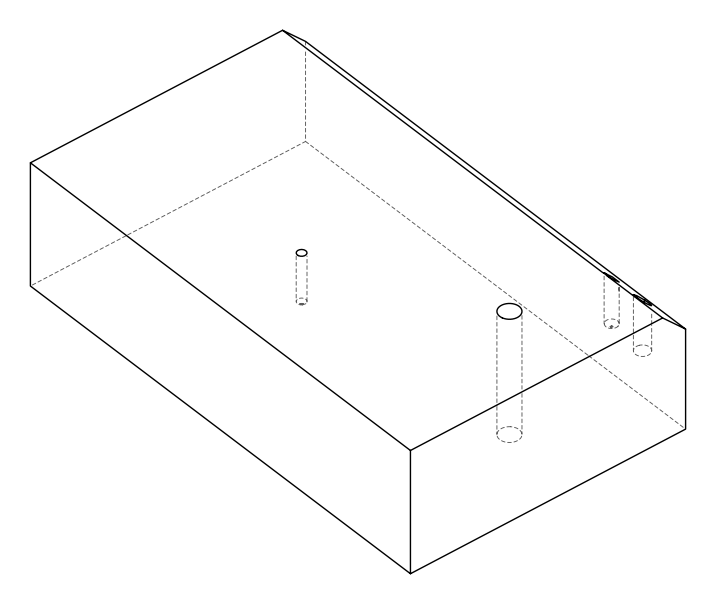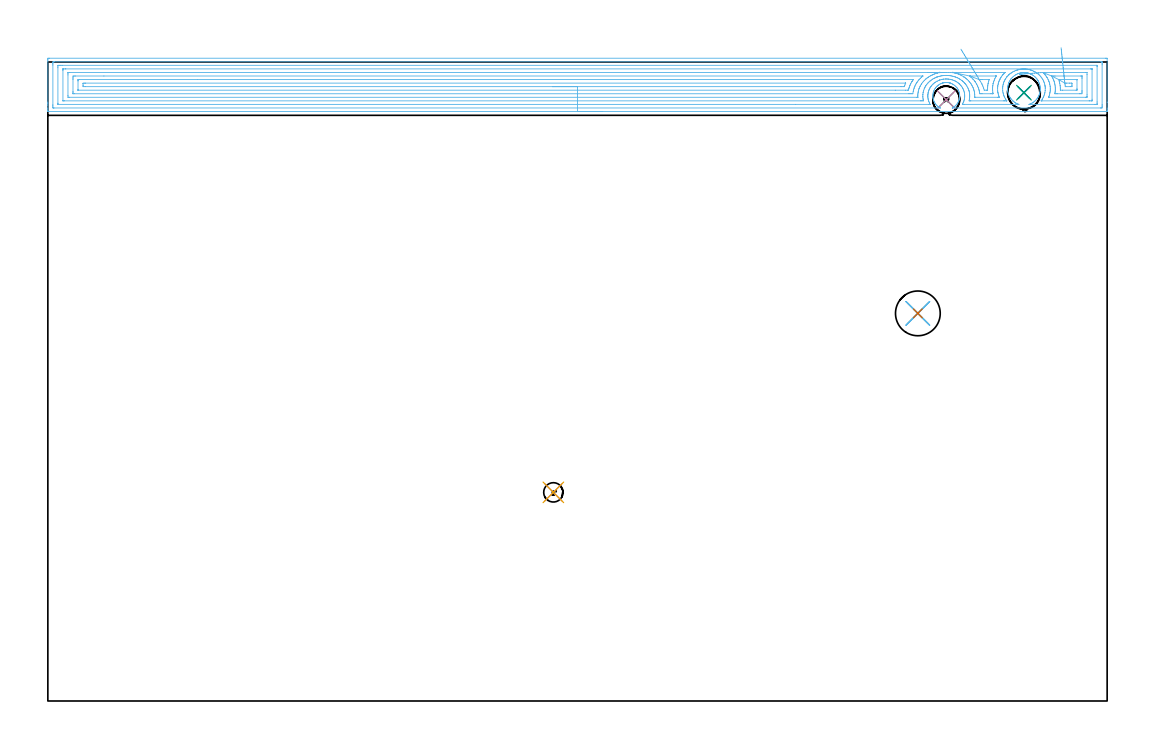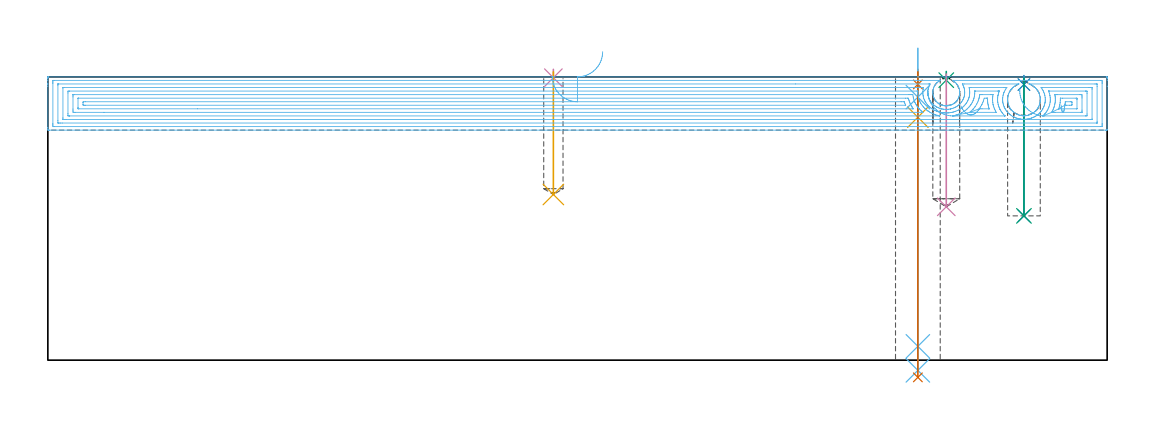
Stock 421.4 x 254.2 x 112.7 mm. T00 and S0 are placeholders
(PLAN: 12 operations, 8 tool changes, 29.4 min)
(1 SPOT_DRILL | STEP1HOLE | NXT0321_9005460120000 | 0.05 min | 183 mm3)
(2 SPOT_DRILL_1 | STEP1POCKET | NXT0321_9005460120000 | 0.03 min | 189 mm3)
(3 SPOT_DRILL_2 | STEP1POCKET_1 | NXT0321_9005460120000 | 0.03 min | 21 mm3)
(4 SPOT_DRILL_3 | STEP1POCKET_2 | NXT0321_9005460120000 | 0.03 min | 0 mm3)
(5 DRILL_BLIND_HOLE_INTO_CENTER | STEP1HOLE | UGT0301_219 | 0.07 min | 1086 mm3)
(6 GUN_DRILL_THROUGH_HOLE | STEP1HOLE | UGT0307_008 | 0.63 min | 9412 mm3)
(7 DRILL_TO_ENLARGE_THROUGH_HOLE | STEP1HOLE | UGT0301_248 | 0.49 min | 17310 mm3)
(8 DRILL_BLIND_HOLE_INTO_CENTER_1 | STEP1POCKET | UGT0301_196 | 0.22 min | 2385 mm3)
(9 DRILL_TO_ENLARGE_BLIND_HOLE | STEP1POCKET | UGT0301_374 | 0.22 min | 4745 mm3)
(10 DRILL_BLIND_HOLE_INTO_CENTER_2 | STEP1POCKET_1 | UGT0301_219 | 0.21 min | 4414 mm3)
(11 DRILL_BLIND_HOLE_INTO_CENTER_3 | STEP1POCKET_2 | UGT0301_196 | 0.2 min | 2089 mm3)
(12 AREA_MILL | FG_CHAMFER_SURFACE | UGT0205_001 | 27.19 min | 92950 mm3)
(TOOL NXT0321_9005460120000 | NC Spot Drill, 142deg, 12mm, Carbide, Uncoated | D12 PA142 FL30 Z2)
(TOOL UGT0301_219 | Twist Drill 10.7 mm | D10.7 PA118 FL90 Z2)
(TOOL UGT0307_008 | Gun Drill 11 mm | D11 PA130 FL24 Z1)
(TOOL UGT0301_248 | Twist Drill 17.8 mm | D17.8 PA118 FL130 Z2)
(TOOL UGT0301_196 | Twist Drill 7.7 mm | D7.7 PA118 FL73 Z2)
(TOOL UGT0301_374 | Twist Drill Flat Bottom 13 mm | D13 PA180 FL101 Z2)
(TOOL UGT0205_001 | Chamfer Mill 20 x 3 x 45 deg. | D20 FL50 Z2)
(OP 1 SPOT_DRILL)
G17 G21 G94 G90
T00 M6
G54
G17 G0 G90 X346.1 Y154.2 S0 M3
G43 Z122.7 H0
G94 G81 G98 Z109.7 F250. R115.7
G80
M5
M2
(OP 2 SPOT_DRILL_1)
G17 G21 G94 G90
T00 M6
G54
G17 G0 G90 X388.3 Y242. S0 M3
G43 Z122.7 H0
G94 G81 G98 Z109.64 F250. R113.2
G80
M5
M2
(OP 3 SPOT_DRILL_2)
G17 G21 G94 G90
T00 M6
G54
G17 G0 G90 X357.4 Y239.2 S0 M3
G43 Z122.7 H0
G94 G81 G98 Z111.389 F250. R114.85
G80
M5
M2
(OP 4 SPOT_DRILL_3)
G17 G21 G94 G90
T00 M6
G54
G17 G0 G90 X201.1 Y83. S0 M3
G43 Z122.7 H0
G94 G81 G98 Z112.369 F250. R115.7
G80
M5
M2
(OP 5 DRILL_BLIND_HOLE_INTO_CENTER)
G17 G21 G94 G90
T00 M6
G54
G17 G0 G90 X346.1 Y154.2 S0 M3
G43 Z122.7 H0
G94 G81 G98 Z96.65 F250. R114.7
G80
M5
M2
(OP 6 GUN_DRILL_THROUGH_HOLE)
G17 G21 G94 G90
T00 M6
G54
G17 G0 G90 X346.1 Y154.2 M8
G43 Z124.048 H0
S716 M3
G94 G1 Z104.635 F125. M26
G4 X.084
Z5.5 F250.
G4 X.084
Z-4.065 F125.
G4 X.084
M5
M9
G0 Z124.048
M2
(OP 7 DRILL_TO_ENLARGE_THROUGH_HOLE)
G17 G21 G94 G90
T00 M6
G54
G17 G0 G90 X346.1 Y154.2 S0 M3
G43 Z122.7 H0
G94 G73 G98 Z-6.848 F250. Q17.078 R114.7
G80
M5
M2
(OP 8 DRILL_BLIND_HOLE_INTO_CENTER_1)
G17 G21 G94 G90
T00 M6
G54
G17 G0 G90 X388.3 Y242. S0 M3
G43 Z122.7 H0
G94 G81 G98 Z57.4 F250. R112.2
G80
M5
M2
(OP 9 DRILL_TO_ENLARGE_BLIND_HOLE)
G17 G21 G94 G90
T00 M6
G54
G17 G0 G90 X388.3 Y242. S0 M3
G43 Z122.7 H0
G94 G73 G98 Z57.4 F250. Q10.56 R112.2
G80
M5
M2
(OP 10 DRILL_BLIND_HOLE_INTO_CENTER_2)
G17 G21 G94 G90
T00 M6
G54
G17 G0 G90 X357.4 Y239.2 S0 M3
G43 Z122.7 H0
G94 G81 G98 Z61. F250. R113.85
G80
M5
M2
(OP 11 DRILL_BLIND_HOLE_INTO_CENTER_3)
G17 G21 G94 G90
T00 M6
G54
G17 G0 G90 X201.1 Y83. S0 M3
G43 Z122.7 H0
G94 G81 G98 Z65.9 F250. R114.7
G80
M5
M2
(OP 12 AREA_MILL)
G17 G21 G94 G90
T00 M6
G54
G17 G0 G90 X220.7 Y234.5 S1061 M3
G43 Z122.7 H0
G94 G1 X220.662 Z121.828 F250.
X220.548 Z120.963
X220.359 Z120.112
X220.097 Z119.28
X219.763 Z118.474
X219.36 Z117.7
X218.892 Z116.964
X218.36 Z116.272
X217.771 Z115.629
X217.128 Z115.039
X216.436 Z114.508
X215.7 Z114.04
X214.926 Z113.637
X214.12 Z113.303
X213.288 Z113.041
X212.436 Z112.852
X211.572 Z112.738
X210.7 Z112.7
X0.179
X0.008 Y234.503 Z112.688
X0.006 Y234.506 Z112.684
X0. Y234.867 Z112.333
Y235.133 Z112.067
Y235.84 Z111.355
Y237.075 Z110.121
Y237.604 Z109.591
Y238.221 Z108.974
Y254.625 Z92.573
X0.004 Y255.242 Z91.955
X0.01 Y255.692 Z91.506
X0.166 Y255.696 Z91.502
X0.626 Y255.7 Z91.5
X420.774
X421.207 Y255.696 Z91.502
X421.39 Y255.692 Z91.506
X421.4 Y255.506 Z91.691
Y238.221 Z108.974
Y235.84 Z111.355
Y235.133 Z112.067
Y234.867 Z112.332
X421.394 Y234.506 Z112.684
X421.392 Y234.503 Z112.688
X421.223 Y234.5 Z112.7
X210.7
Y235.914 Z111.286
X2.414 Y235.915 Z111.285
X2.337
X2.038 Y235.921 Z111.279
X2.01 Y236.019 Z111.181
X2.003 Y236.245 Z110.955
X2.001 Y236.722 Z110.478
X2. Y237.13 Z110.07
Y253.005 Z94.195
X2.001 Y253.478 Z93.722
X2.004 Y253.883 Z93.317
X2.015 Y254.279 Z92.921
X2.414 Y254.284 Z92.916
X2.49 Y254.285 Z92.915
X418.986
X419.062
X419.362 Y254.279 Z92.921
X419.39 Y254.181 Z93.019
X419.397 Y253.955 Z93.245
X419.399 Y253.478 Z93.722
X419.4 Y253.07 Z94.13
Y237.195 Z110.005
X419.399 Y236.722 Z110.478
X419.396 Y236.318 Z110.882
X419.385 Y235.921 Z111.279
X418.986 Y235.915 Z111.285
X418.91
X359.952
X359.91 Y235.916 Z111.284
X359.796 Y235.921 Z111.279
X359.866 Y235.959 Z111.241
X359.919 Y235.987 Z111.213
X360.187 Y236.137 Z111.063
X360.507 Y236.354 Z110.846
X360.813 Y236.586 Z110.614
X361.048 Y236.795 Z110.405
X361.271 Y237.015 Z110.185
X361.495 Y237.269 Z109.931
X361.706 Y237.532 Z109.668
X361.943 Y237.893 Z109.307
X362.181 Y238.327 Z108.873
X362.381 Y238.771 Z108.429
X362.501 Y239.106 Z108.094
X362.6 Y239.446 Z107.754
X362.64 Y239.649 Z107.551
X362.704 Y240.087 Z107.113
X362.736 Y240.527 Z106.673
X362.733 Y240.966 Z106.234
X362.692 Y241.405 Z105.795
X362.6 Y241.954 Z105.246
X362.502 Y242.283 Z104.917
X362.339 Y242.726 Z104.474
X362.14 Y243.161 Z104.039
X361.936 Y243.52 Z103.68
X361.706 Y243.869 Z103.331
X361.573 Y244.039 Z103.161
X361.209 Y244.441 Z102.759
X360.813 Y244.815 Z102.385
X360.688 Y244.917 Z102.283
X360.311 Y245.176 Z102.024
X359.987 Y245.369 Z101.828
X359.919 Y245.41 Z101.789
X359.478 Y245.616 Z101.581
X359.346 Y245.668 Z101.529
X359.093 Y245.767 Z101.427
X359.029 Y245.793 Z101.403
X359.026 Y245.794 Z101.402
X358.869 Y245.835 Z101.365
X358.646 Y245.889 Z101.307
X358.581 Y245.906 Z101.292
X358.132 Y245.989 Z101.21
X357.686 Y246.031 Z101.163
X357.654 Z101.162
X357.59 Y246.032 Z101.161
X357.477 Y246.031 Z101.155
X357.416 Z101.154
X357.305 Y246.033 Z101.155
X357.239 Y246.035 Z101.158
X357.161 Y246.03 Z101.164
X356.895 Y246.009 Z101.181
X356.791 Y246.003 Z101.19
X356.345 Y245.936 Z101.26
X356.125 Y245.888 Z101.311
X356.057 Y245.873 Z101.326
X355.964 Y245.847 Z101.352
X355.774 Y245.795 Z101.405
X355.452 Y245.675 Z101.525
X354.999 Y245.467 Z101.73
X354.737 Y245.322 Z101.878
X354.558 Y245.222 Z101.977
X354.118 Y244.917 Z102.283
X354.109 Y244.909 Z102.291
X353.948 Y244.767 Z102.428
X353.821 Y244.659 Z102.541
X353.665 Y244.524 Z102.676
X353.439 Y244.287 Z102.913
X353.227 Y244.039 Z103.161
X352.989 Y243.714 Z103.486
X352.771 Y243.377 Z103.823
X352.657 Y243.161 Z104.039
X352.452 Y242.729 Z104.471
X352.3 Y242.283 Z104.917
X352.185 Y241.846 Z105.354
X352.108 Y241.405 Z105.795
X352.067 Y240.966 Z106.234
X352.064 Y240.527 Z106.673
X352.096 Y240.087 Z107.113
X352.165 Y239.649 Z107.551
X352.274 Y239.207 Z107.993
X352.42 Y238.771 Z108.429
X352.584 Y238.393 Z108.807
X352.771 Y238.022 Z109.178
X352.851 Y237.893 Z109.307
X353.17 Y237.442 Z109.758
X353.529 Y237.015 Z110.185
X353.665 Y236.875 Z110.325
X354.098 Y236.504 Z110.696
X354.558 Y236.17 Z111.03
X354.61 Y236.137 Z111.063
X355.023 Y235.918 Z111.282
X355.005 Y235.914 Z111.286
X210.7
Y237.328 Z109.872
X4.202 Y237.329 Z109.871
X4.109 Y237.33 Z109.87
X4.035 Y237.333 Z109.867
X4.018 Y237.335 Z109.865
X4.01 Y237.349 Z109.851
X4.007 Y237.405 Z109.795
X4.002 Y237.604 Z109.596
X4. Y237.803 Z109.397
Y251.914 Z95.286
X4.002 Y252.596 Z94.604
X4.004 Y252.792 Z94.409
X4.009 Y252.856 Z94.344
X4.064 Y252.864 Z94.336
X4.202 Y252.867 Z94.333
X4.479 Y252.87 Z94.33
X5.096 Y252.871 Z94.329
X5.711 Y252.872 Z94.328
X417.198 Y252.871 Z94.329
X417.291 Y252.87 Z94.33
X417.364 Y252.867 Z94.333
X417.382 Y252.865 Z94.335
X417.39 Y252.851 Z94.349
X417.393 Y252.795 Z94.405
X417.398 Y252.596 Z94.604
X417.4 Y252.397 Z94.803
Y238.287 Z108.913
X417.398 Y237.604 Z109.596
X417.396 Y237.409 Z109.791
X417.39 Y237.344 Z109.856
X417.336 Y237.335 Z109.865
X417.198 Y237.334 Z109.866
X416.582 Y237.329 Z109.871
X390.659
X390.415 Y237.33 Z109.87
X390.38 Y237.332 Z109.868
X390.35 Y237.336 Z109.864
X390.38 Y237.354 Z109.846
X390.75 Y237.49 Z109.71
X391.193 Y237.687 Z109.513
X391.578 Y237.893 Z109.307
X392.086 Y238.225 Z108.975
X392.427 Y238.488 Z108.712
X392.753 Y238.771 Z108.429
X392.98 Y238.993 Z108.207
X393.263 Y239.315 Z107.885
X393.524 Y239.649 Z107.551
X393.874 Y240.162 Z107.038
X394.07 Y240.527 Z106.673
X394.273 Y240.962 Z106.238
X394.443 Y241.405 Z105.795
X394.575 Y241.842 Z105.358
X394.673 Y242.283 Z104.917
X394.767 Y242.864 Z104.336
X394.785 Y243.161 Z104.039
X394.79 Y243.6 Z103.6
X394.774 Y244.039 Z103.161
X394.767 Y244.136 Z103.064
X394.711 Y244.528 Z102.672
X394.636 Y244.917 Z102.283
X394.519 Y245.358 Z101.842
X394.371 Y245.795 Z101.405
X394.184 Y246.238 Z100.962
X393.967 Y246.673 Z100.527
X393.874 Y246.84 Z100.36
X393.635 Y247.201 Z99.999
X393.423 Y247.483 Z99.717
X393.372 Y247.551 Z99.649
X393.204 Y247.746 Z99.453
X392.98 Y248.006 Z99.193
X392.759 Y248.222 Z98.977
X392.528 Y248.428 Z98.77
X392.087 Y248.773 Z98.424
X391.658 Y249.051 Z98.146
X391.219 Y249.306 Z97.892
X391.089 Y249.363 Z97.837
X390.977 Y249.411 Z97.788
X390.827 Y249.474 Z97.722
X390.749 Y249.508 Z97.688
X390.299 Y249.676 Z97.524
X390.106 Y249.73 Z97.469
X390.021 Y249.754 Z97.444
X389.933 Y249.777 Z97.417
X389.855 Y249.799 Z97.395
X389.655 Y249.84 Z97.353
X389.486 Y249.875 Z97.317
X389.406 Y249.893 Z97.301
X389.316 Y249.906 Z97.289
X389.211 Y249.92 Z97.274
X389.071 Y249.941 Z97.257
X388.96 Y249.956 Z97.242
X388.592 Y249.978 Z97.209
X388.512 Y249.985 Z97.206
X388.309
X388.273 Z97.204
X388.233 Y249.984 Z97.202
X388.145 Z97.204
X388.116 Z97.205
X388.065 Y249.985 Z97.208
X387.878 Y249.973 Z97.224
X387.698 Y249.959 Z97.236
X387.619 Y249.954 Z97.244
X387.592 Y249.951 Z97.248
X387.171 Y249.891 Z97.308
X386.804 Y249.812 Z97.382
X386.725 Y249.797 Z97.401
X386.357 Y249.688 Z97.507
X386.276 Y249.665 Z97.532
X385.832 Y249.503 Z97.695
X385.388 Y249.307 Z97.892
X384.938 Y249.053 Z98.145
X384.494 Y248.756 Z98.443
X384.067 Y248.429 Z98.771
X384.045 Y248.41 Z98.79
X383.619 Y247.993 Z99.206
X383.221 Y247.551 Z99.649
X383.151 Y247.465 Z99.735
X382.883 Y247.074 Z100.126
X382.637 Y246.673 Z100.527
X382.436 Y246.286 Z100.914
X382.258 Y245.892 Z101.308
X382.223 Y245.795 Z101.405
X382.081 Y245.358 Z101.842
X381.965 Y244.917 Z102.283
X381.883 Y244.479 Z102.721
X381.832 Y244.039 Z103.161
X381.81 Y243.6 Z103.6
X381.817 Y243.161 Z104.039
X381.856 Y242.721 Z104.479
X381.925 Y242.283 Z104.917
X382.025 Y241.842 Z105.358
X382.153 Y241.405 Z105.795
X382.258 Y241.109 Z106.091
X382.532 Y240.527 Z106.673
X382.784 Y240.082 Z107.118
X383.069 Y239.649 Z107.551
X383.151 Y239.535 Z107.665
X383.489 Y239.145 Z108.055
X383.845 Y238.771 Z108.429
X383.943 Y238.679 Z108.521
X384.045 Y238.591 Z108.609
X384.483 Y238.252 Z108.948
X384.938 Y237.94 Z109.26
X385.015 Y237.893 Z109.307
X385.419 Y237.683 Z109.517
X385.832 Y237.496 Z109.704
X386.131 Y237.387 Z109.813
X386.276 Y237.333 Z109.867
X386.28 Y237.33 Z109.87
X386.189 Y237.329 Z109.871
X386.077 Y237.328 Z109.872
X364.456 Y237.329 Z109.871
X363.839 Y237.33 Z109.87
X363.814 Y237.332 Z109.868
X363.804 Y237.334 Z109.866
X363.807 Y237.362 Z109.838
X363.928 Y237.604 Z109.596
X364.102 Y237.953 Z109.247
X364.334 Y238.486 Z108.714
X364.369 Y238.571 Z108.629
X364.456 Y238.814 Z108.386
X364.572 Y239.253 Z107.947
X364.594 Y239.368 Z107.832
X364.692 Y240.017 Z107.183
X364.709 Y240.249 Z106.951
X364.726 Y240.552 Z106.648
Y240.865 Z106.335
X364.712 Y241.131 Z106.069
X364.681 Y241.456 Z105.744
X364.63 Y241.842 Z105.358
X364.598 Y242.013 Z105.187
X364.573 Y242.137 Z105.063
X364.456 Y242.578 Z104.622
X364.341 Y242.895 Z104.305
X364.274 Y243.075 Z104.125
X364.066 Y243.522 Z103.678
X363.934 Y243.777 Z103.423
X363.798 Y244.016 Z103.184
X363.562 Y244.389 Z102.811
X363.362 Y244.659 Z102.541
X363.041 Y245.027 Z102.173
X362.668 Y245.415 Z101.785
X362.536 Y245.541 Z101.659
X362.334 Y245.723 Z101.477
X362.126 Y245.89 Z101.31
X361.774 Y246.133 Z101.067
X361.308 Y246.423 Z100.777
X361.035 Y246.576 Z100.624
X360.88 Y246.65 Z100.55
X360.451 Y246.847 Z100.353
X359.987 Y247.029 Z100.171
X359.616 Y247.141 Z100.059
X359.132 Y247.266 Z99.934
X359.11 Y247.271 Z99.929
X359.093 Y247.274 Z99.926
X358.922 Y247.305 Z99.895
X358.199 Y247.404 Z99.796
X358.085 Y247.416 Z99.784
X357.678 Y247.442 Z99.758
X357.305 Y247.446 Z99.754
X357.163 Y247.445 Z99.755
X356.411 Y247.388 Z99.812
X356.335 Y247.379 Z99.821
X355.842 Y247.305 Z99.895
X355.575 Y247.248 Z99.952
X355.549 Y247.242 Z99.958
X355.517 Y247.233 Z99.967
X354.879 Y247.052 Z100.148
X354.771 Y247.014 Z100.186
X354.623 Y246.957 Z100.243
X354.243 Y246.798 Z100.402
X353.729 Y246.554 Z100.646
X353.642 Y246.509 Z100.691
X353.491 Y246.423 Z100.777
X353.088 Y246.174 Z101.026
X352.835 Y245.998 Z101.202
X352.571 Y245.802 Z101.398
X352.266 Y245.541 Z101.659
X352.095 Y245.389 Z101.811
X351.941 Y245.237 Z101.963
X351.665 Y244.932 Z102.268
X351.441 Y244.659 Z102.541
X351.276 Y244.434 Z102.766
X351.047 Y244.106 Z103.094
X350.923 Y243.9 Z103.3
X350.857 Y243.777 Z103.423
X350.627 Y243.31 Z103.89
X350.55 Y243.143 Z104.057
X350.461 Y242.895 Z104.305
X350.384 Y242.668 Z104.532
X350.204 Y242.013 Z105.187
X350.194 Y241.973 Z105.227
X350.153 Y241.75 Z105.45
X350.087 Y241.196 Z106.004
X350.084 Y241.131 Z106.069
X350.075 Y240.734 Z106.466
X350.079 Y240.322 Z106.878
X350.086 Y240.249 Z106.951
X350.153 Y239.649 Z107.551
X350.209 Y239.368 Z107.832
X350.223 Y239.299 Z107.901
X350.354 Y238.834 Z108.366
X350.471 Y238.486 Z108.714
X350.683 Y237.963 Z109.237
X350.997 Y237.345 Z109.855
X350.897 Y237.335 Z109.865
X350.711 Y237.332 Z109.868
X350.431 Y237.329 Z109.871
X297.474 Y237.328 Z109.872
X210.7
Y238.743 Z108.457
X6.623
X6.136 Y238.746 Z108.454
X6.025 Y238.749 Z108.451
X6.01 Y238.75 Z108.45
X6.007 Y238.771 Z108.429
X6.003 Y238.824 Z108.376
X6.001 Y238.931 Z108.269
X6. Y250.822 Z96.378
X6.001 Y251.268 Z95.932
X6.004 Y251.377 Z95.823
X6.008 Y251.431 Z95.769
X6.012 Y251.45 Z95.75
X6.04 Y251.452 Z95.748
X6.253 Y251.455 Z95.745
X6.884 Y251.457 Z95.743
X7.144
X414.777
X415.264 Y251.454 Z95.746
X415.375 Y251.451 Z95.749
X415.39 Y251.45 Z95.75
X415.393 Y251.429 Z95.771
X415.397 Y251.376 Z95.824
X415.399 Y251.27 Z95.93
X415.4 Y239.378 Z107.822
X415.399 Y238.932 Z108.268
X415.396 Y238.823 Z108.377
X415.392 Y238.769 Z108.431
X415.388 Y238.75 Z108.45
X415.36 Y238.748 Z108.452
X415.147 Y238.745 Z108.455
X414.516 Y238.743 Z108.457
X414.256
X395.483
X395.221 Y238.746 Z108.454
X395.155 Y238.749 Z108.451
X395.119 Y238.753 Z108.447
X395.548 Y239.368 Z107.832
X395.626 Y239.483 Z107.717
X395.744 Y239.669 Z107.531
X395.944 Y240.052 Z107.148
X396.036 Y240.249 Z106.951
X396.22 Y240.661 Z106.539
X396.396 Y241.131 Z106.069
X396.454 Y241.313 Z105.887
X396.54 Y241.617 Z105.583
X396.637 Y242.014 Z105.186
X396.754 Y242.78 Z104.42
X396.762 Y242.895 Z104.305
X396.783 Y243.633 Z103.567
X396.779 Y243.777 Z103.423
X396.758 Y244.153 Z103.047
X396.711 Y244.587 Z102.613
X396.699 Y244.659 Z102.541
X396.638 Y245. Z102.2
X396.497 Y245.541 Z101.659
X396.446 Y245.73 Z101.47
X396.299 Y246.142 Z101.058
X396.183 Y246.423 Z100.777
X396.065 Y246.699 Z100.501
X395.789 Y247.26 Z99.94
X395.764 Y247.305 Z99.895
X395.744 Y247.34 Z99.86
X395.399 Y247.852 Z99.348
X395.148 Y248.187 Z99.013
X394.85 Y248.545 Z98.655
X394.599 Y248.825 Z98.375
X394.349 Y249.069 Z98.131
X393.956 Y249.411 Z97.789
X393.649 Y249.65 Z97.55
X393.468 Y249.787 Z97.413
X393.227 Y249.951 Z97.249
X393.062 Y250.056 Z97.144
X392.779 Y250.23 Z96.97
X392.344 Y250.467 Z96.733
X392.168 Y250.546 Z96.654
X391.478 Y250.832 Z96.368
X391.274 Y250.909 Z96.291
X391.154 Y250.951 Z96.249
X390.912 Y251.018 Z96.182
X390.38 Y251.16 Z96.04
X389.959 Y251.248 Z95.952
X389.619 Y251.301 Z95.899
X389.486 Y251.318 Z95.882
X388.938 Y251.374 Z95.826
X388.635 Y251.398 Z95.802
X388.592 Y251.4 Z95.801
X388.015 Y251.402 Z95.798
X387.994 Y251.401 Z95.799
X387.698 Y251.382 Z95.818
X387.194 Y251.33 Z95.87
X386.924 Y251.294 Z95.906
X386.804 Y251.275 Z95.925
X386.428 Y251.204 Z95.996
X386.158 Y251.147 Z96.053
X385.911 Y251.082 Z96.118
X385.713 Y251.027 Z96.173
X385.49 Y250.959 Z96.241
X385.113 Y250.832 Z96.368
X385.017 Y250.797 Z96.403
X384.42 Y250.539 Z96.661
X384.123 Y250.394 Z96.806
X383.837 Y250.233 Z96.967
X383.375 Y249.951 Z97.249
X383.265 Y249.879 Z97.321
X383.229 Y249.855 Z97.345
X382.776 Y249.515 Z97.685
X382.621 Y249.396 Z97.804
X382.335 Y249.148 Z98.052
X382.293 Y249.109 Z98.091
X382.253 Y249.069 Z98.131
X381.857 Y248.658 Z98.542
X381.441 Y248.199 Z99.001
X381.436 Y248.192 Z99.008
X381.432 Y248.187 Z99.013
X381.076 Y247.665 Z99.535
X380.855 Y247.305 Z99.895
X380.744 Y247.111 Z100.089
X380.547 Y246.745 Z100.455
X380.447 Y246.522 Z100.678
X380.408 Y246.423 Z100.777
X380.207 Y245.876 Z101.324
X380.105 Y245.541 Z101.659
X380.012 Y245.187 Z102.013
X379.91 Y244.659 Z102.541
X379.878 Y244.437 Z102.763
X379.846 Y244.127 Z103.073
X379.824 Y243.777 Z103.423
X379.819 Y243.614 Z103.586
X379.847 Y242.895 Z104.305
X379.864 Y242.687 Z104.513
X379.971 Y242.013 Z105.187
X380.06 Y241.612 Z105.588
X380.201 Y241.131 Z106.069
X380.291 Y240.871 Z106.329
X380.386 Y240.63 Z106.57
X380.547 Y240.267 Z106.933
X380.562 Y240.234 Z106.966
X380.886 Y239.649 Z107.551
X381.059 Y239.368 Z107.832
X381.441 Y238.804 Z108.396
X381.468 Y238.759 Z108.441
X381.473 Y238.75 Z108.45
X381.441 Y238.748 Z108.452
X381.178 Y238.745 Z108.455
X380.547 Y238.743 Z108.457
X380.286
X367.138
X366.876 Y238.744 Z108.456
X366.541 Y238.75 Z108.45
X366.489 Y238.751 Z108.449
X366.555 Y239.061 Z108.139
X366.606 Y239.368 Z107.832
X366.675 Y239.825 Z107.375
X366.71 Y240.249 Z106.951
X366.726 Y240.656 Z106.544
X366.713 Y241.131 Z106.069
X366.673 Y241.59 Z105.61
X366.608 Y242.013 Z105.187
X366.561 Y242.292 Z104.908
X366.466 Y242.676 Z104.524
X366.397 Y242.895 Z104.305
X366.244 Y243.338 Z103.862
X366.05 Y243.777 Z103.423
X365.889 Y244.127 Z103.073
X365.582 Y244.659 Z102.541
X365.35 Y245.022 Z102.178
X365.126 Y245.325 Z101.875
X364.943 Y245.541 Z101.659
X364.715 Y245.801 Z101.399
X364.456 Y246.071 Z101.129
X364.095 Y246.423 Z100.777
X363.814 Y246.674 Z100.526
X363.562 Y246.874 Z100.326
X362.919 Y247.305 Z99.895
X362.668 Y247.461 Z99.739
X362.2 Y247.725 Z99.475
X361.774 Y247.924 Z99.276
X361.161 Y248.187 Z99.013
X360.88 Y248.294 Z98.906
X360.714 Y248.351 Z98.849
X360.281 Y248.475 Z98.725
X359.987 Y248.547 Z98.653
X359.516 Y248.651 Z98.549
X359.093 Y248.717 Z98.483
X358.465 Y248.806 Z98.394
X358.199 Y248.829 Z98.371
X357.858 Y248.85 Z98.35
X357.517 Y248.859 Z98.341
X357.305 Y248.86 Z98.34
X356.964 Y248.852 Z98.348
X356.651 Y248.832 Z98.368
X356.411 Y248.813 Z98.387
X356.105 Y248.786 Z98.414
X355.842 Y248.748 Z98.452
X355.517 Y248.697 Z98.503
X355.084 Y248.614 Z98.586
X354.623 Y248.499 Z98.701
X354.374 Y248.432 Z98.768
X354.093 Y248.352 Z98.848
X353.729 Y248.229 Z98.971
X353.698 Y248.217 Z98.983
X353.621 Y248.187 Z99.013
X353.077 Y247.948 Z99.252
X352.835 Y247.833 Z99.367
X352.479 Y247.656 Z99.544
X351.941 Y247.35 Z99.85
X351.913 Y247.333 Z99.867
X351.869 Y247.305 Z99.895
X351.385 Y246.972 Z100.228
X351.047 Y246.719 Z100.481
X350.885 Y246.583 Z100.617
X350.703 Y246.423 Z100.777
X350.419 Y246.161 Z101.039
X350.153 Y245.889 Z101.311
X349.989 Y245.704 Z101.496
X349.852 Y245.541 Z101.659
X349.593 Y245.212 Z101.988
X349.259 Y244.745 Z102.455
X349.225 Y244.693 Z102.507
X349.205 Y244.659 Z102.541
X349.02 Y244.338 Z102.862
X348.909 Y244.123 Z103.077
X348.741 Y243.777 Z103.423
X348.623 Y243.523 Z103.677
X348.402 Y242.895 Z104.305
X348.393 Y242.868 Z104.332
X348.365 Y242.766 Z104.434
X348.219 Y242.158 Z105.042
X348.194 Y242.013 Z105.187
X348.11 Y241.384 Z105.816
X348.088 Y241.131 Z106.069
X348.08 Y240.531 Z106.669
X348.089 Y240.249 Z106.951
X348.162 Y239.568 Z107.632
X348.195 Y239.368 Z107.832
X348.305 Y238.75 Z108.45
X348.101 Y238.747 Z108.453
X347.471 Y238.744 Z108.457
X347.211 Y238.743
X210.7
Y240.157 Z107.043
X8.578
X8.39 Y240.159 Z107.041
X8.023 Y240.164 Z107.036
X8.01 Y240.249 Z106.951
X8.001 Y240.911 Z106.289
X8. Y249.069 Z98.131
X8.002 Y249.729 Z97.471
X8.007 Y249.951 Z97.249
X8.01 Y250.027 Z97.173
X8.297 Y250.036 Z97.164
X8.484 Y250.041 Z97.159
X8.578 Y250.043 Z97.157
X8.672
X354.65
X354.723 Y250.042 Z97.158
X354.794 Y250.039 Z97.161
Y250.038 Z97.162
X354.782 Y250.033 Z97.167
X354.706 Y250.015 Z97.185
X354.584 Y249.989 Z97.211
X354.405 Y249.951 Z97.249
X353.87 Y249.812 Z97.388
X353.729 Y249.773 Z97.427
X353.18 Y249.61 Z97.59
X352.835 Y249.487 Z97.713
X352.532 Y249.367 Z97.833
X351.941 Y249.118 Z98.082
X351.907 Y249.103 Z98.097
X351.835 Y249.069 Z98.131
X351.314 Y248.806 Z98.394
X351.047 Y248.655 Z98.545
X350.75 Y248.48 Z98.72
X350.278 Y248.187 Z99.013
X350.203 Y248.137 Z99.063
X350.153 Y248.103 Z99.097
X349.69 Y247.762 Z99.438
X349.259 Y247.414 Z99.786
X349.2 Y247.363 Z99.837
X349.135 Y247.305 Z99.895
X348.742 Y246.933 Z100.267
X348.365 Y246.543 Z100.657
X348.308 Y246.479 Z100.721
X348.261 Y246.423 Z100.777
X347.914 Y245.987 Z101.213
X347.586 Y245.541 Z101.659
X347.539 Y245.475 Z101.725
X347.471 Y245.376 Z101.824
X347.2 Y244.927 Z102.273
X347.058 Y244.659 Z102.541
X346.9 Y244.341 Z102.859
X346.649 Y243.777 Z103.423
X346.628 Y243.727 Z103.473
X346.578 Y243.583 Z103.617
X346.415 Y243.056 Z104.144
X346.372 Y242.895 Z104.305
X346.237 Y242.349 Z104.851
X346.185 Y242.013 Z105.187
X346.127 Y241.576 Z105.624
X346.088 Y241.131 Z106.069
X346.079 Y240.742 Z106.458
Y240.249 Z106.951
X346.078 Y240.201 Z106.999
X346.076 Y240.177 Z107.023
X346.074 Y240.169 Z107.031
X346.057 Y240.164 Z107.036
X345.871 Y240.159 Z107.041
X345.777 Y240.157 Z107.043
X210.7
Y241.571 Z105.629
X10.459 Y241.572 Z105.628
X10.011 Y241.574 Z105.626
X10.008 Y241.576 Z105.624
X10.002 Y241.582 Z105.618
X10.001 Y242.013 Z105.187
X10. Y242.466 Z104.734
Y247.305 Z99.895
X10.002 Y247.756 Z99.444
X10.009 Y248.187 Z99.013
X10.018 Y248.622 Z98.578
X10.459 Y248.625 Z98.575
X10.906 Y248.628 Z98.572
X22.303 Y248.629 Z98.571
X347.991
X348.02 Y248.628 Z98.572
X348.065 Y248.625 Z98.575
X348.073 Y248.622 Z98.578
Y248.619 Z98.581
X348.055 Y248.6 Z98.6
X347.998 Y248.55 Z98.65
X347.571 Y248.187 Z99.013
X347.518 Y248.141 Z99.059
X347.471 Y248.098 Z99.102
X347.066 Y247.705 Z99.495
X346.681 Y247.305 Z99.895
X346.632 Y247.252 Z99.948
X346.578 Y247.19 Z100.01
X346.236 Y246.76 Z100.44
X345.98 Y246.423 Z100.777
X345.856 Y246.253 Z100.947
X345.684 Y246.008 Z101.192
X345.503 Y245.719 Z101.481
X345.397 Y245.541 Z101.659
X345.183 Y245.153 Z102.047
X344.942 Y244.659 Z102.541
X344.893 Y244.557 Z102.643
X344.79 Y244.321 Z102.879
X344.642 Y243.922 Z103.278
X344.595 Y243.777 Z103.423
X344.433 Y243.247 Z103.953
X344.343 Y242.895 Z104.305
X344.256 Y242.54 Z104.66
X344.105 Y241.59 Z105.61
X343.896 Y241.578 Z105.622
X343.447 Y241.574 Z105.626
X343.002 Y241.572 Z105.628
X342.556 Y241.571 Z105.629
X210.7
Y242.985 Z104.215
X12.247 Y242.986 Z104.214
X12.155 Y242.987 Z104.213
X12.054 Y242.99 Z104.21
X12.011 Y242.992 Z104.208
X12.006 Y243.016 Z104.184
X12.003 Y243.044 Z104.156
X12.001 Y243.139 Z104.061
X12. Y246.667 Z100.533
X12.002 Y246.911 Z100.289
X12.006 Y247.073 Z100.127
X12.01 Y247.198 Z100.002
X12.049 Y247.208 Z99.992
X12.247 Y247.212 Z99.988
X12.34 Y247.214 Z99.986
X59.558 Y247.215 Z99.985
X343.896 Y247.214 Z99.986
X343.989 Y247.213 Z99.987
X344.209 Y247.208 Z99.992
X344.281 Y247.199 Z100.001
X344.266 Y247.176 Z100.024
X344.169 Y247.035 Z100.165
X343.99 Y246.78 Z100.42
X343.896 Y246.646 Z100.554
X343.808 Y246.509 Z100.691
X343.756 Y246.423 Z100.777
X343.478 Y245.953 Z101.247
X343.257 Y245.541 Z101.659
X343.172 Y245.373 Z101.827
X343.002 Y245.02 Z102.18
X342.893 Y244.766 Z102.434
X342.852 Y244.659 Z102.541
X342.657 Y244.118 Z103.082
X342.547 Y243.777 Z103.423
X342.444 Y243.446 Z103.754
X342.377 Y243.229 Z103.971
X342.3 Y242.992 Z104.208
X342.108 Y242.988 Z104.212
X342.015 Y242.986 Z104.214
X341.214 Y242.985 Z104.215
X337.135
X210.7
Y244.4 Z102.8
X14.929
X14.294 Y244.403 Z102.797
X14.035 Y244.407 Z102.793
X14.005 Y244.659 Z102.541
X14.002 Y244.692 Z102.508
Y245.541 Z101.659
X14.003 Y245.572 Z101.628
X14.035 Y245.793 Z101.407
X14.668 Y245.799 Z101.401
X14.929 Y245.8 Z101.4
X341.079
X341.214 Y245.797 Z101.403
X341.236 Y245.795 Z101.405
X341.246 Y245.792 Z101.408
X341.24 Y245.768 Z101.432
X341.233 Y245.747 Z101.453
X341.141 Y245.541 Z101.659
X340.902 Y244.967 Z102.233
X340.699 Y244.47 Z102.73
X340.664 Y244.406 Z102.794
X340.579 Y244.404 Z102.796
X340.32 Y244.402 Z102.798
X339.689 Y244.4 Z102.8
X339.426
X210.7
X209.828 Z102.839
X208.964 Z102.952
X208.112 Z103.141
X207.28 Z103.404
X206.474 Z103.737
X205.7 Z104.14
X204.964 Z104.609
X204.272 Z105.14
X203.629 Z105.729
X203.04 Z106.373
X202.508 Z107.065
X202.04 Z107.8
X201.637 Z108.574
X201.303 Z109.38
X201.041 Z110.212
X200.852 Z111.064
X200.738 Z111.929
X200.7 Z112.8
G0 Z122.7
X350.01 Y250.017
Z107.183
G1 X350.046 Y250.018 Z106.311
X350.158 Z105.446
X350.345 Z104.594
X350.605 Y250.019 Z103.761
X350.937 Y250.02 Z102.954
X351.338 Y250.021 Z102.179
X351.805 Y250.022 Z101.443
X352.334 Y250.023 Z100.749
X352.922 Y250.024 Z100.105
X353.564 Y250.026 Z99.514
X354.255 Y250.028 Z98.981
X354.989 Y250.029 Z98.51
X355.762 Y250.031 Z98.106
X356.567 Y250.033 Z97.77
X357.399 Y250.035 Z97.506
X358.25 Y250.037 Z97.315
X359.115 Y250.039 Z97.199
X359.986 Y250.041 Z97.159
X360.787 Y250.043 Z97.157
X360.88
X380.641
X380.703 Y250.041 Z97.159
X380.751 Y250.037 Z97.163
X380.761 Y250.035 Z97.165
X380.749 Y250.022 Z97.178
X380.683 Y249.951 Z97.249
X380.547 Y249.813 Z97.387
X380.181 Y249.429 Z97.771
X379.856 Y249.069 Z98.131
X379.762 Y248.961 Z98.239
X379.653 Y248.826 Z98.374
X379.39 Y248.446 Z98.754
X379.217 Y248.187 Z99.013
X379.044 Y247.906 Z99.294
X378.759 Y247.409 Z99.791
X378.723 Y247.34 Z99.86
X378.707 Y247.305 Z99.895
X378.453 Y246.725 Z100.475
X378.342 Y246.423 Z100.777
X378.221 Y246.072 Z101.128
X378.071 Y245.541 Z101.659
X378.03 Y245.378 Z101.822
X377.893 Y244.659 Z102.541
X377.889 Y244.635 Z102.565
X377.865 Y244.437 Z102.763
X377.821 Y243.821 Z103.379
X377.82 Y243.777 Z103.423
X377.836 Y242.924 Z104.276
X377.838 Y242.895 Z104.305
X377.865 Y242.551 Z104.649
X377.95 Y242.013 Z105.187
X377.967 Y241.913 Z105.287
X378.066 Y241.479 Z105.721
X378.16 Y241.131 Z106.069
X378.279 Y240.723 Z106.477
X378.451 Y240.249 Z106.951
X378.476 Y240.173 Z107.027
X378.477 Y240.168 Z107.032
X378.464 Y240.164 Z107.036
X378.366 Y240.16 Z107.04
X378.241 Y240.158 Z107.042
X378.053 Y240.157 Z107.043
X377.959
X368.926
X368.832 Y240.159 Z107.041
X368.77 Y240.161 Z107.039
X368.729 Y240.164 Z107.036
X368.727 Y240.182 Z107.018
X368.724 Y240.249 Z106.951
Y240.449 Z106.751
X368.713 Y241.131 Z106.069
X368.702 Y241.352 Z105.848
X368.667 Y241.694 Z105.506
X368.621 Y242.013 Z105.187
X368.563 Y242.372 Z104.828
X368.437 Y242.895 Z104.305
X368.359 Y243.168 Z104.032
X368.216 Y243.595 Z103.605
X368.143 Y243.777 Z103.423
X368.032 Y244.046 Z103.154
X367.736 Y244.659 Z102.541
X367.522 Y245.038 Z102.162
X367.215 Y245.541 Z101.659
X367.138 Y245.661 Z101.539
X366.803 Y246.098 Z101.102
X366.523 Y246.423 Z100.777
X366.244 Y246.725 Z100.475
X365.658 Y247.305 Z99.895
X365.35 Y247.58 Z99.62
X365.008 Y247.851 Z99.349
X364.524 Y248.187 Z99.013
X364.456 Y248.233 Z98.967
X364.313 Y248.328 Z98.872
X363.562 Y248.766 Z98.434
X363.365 Y248.875 Z98.325
X362.96 Y249.069 Z98.131
X362.668 Y249.198 Z98.002
X362.435 Y249.299 Z97.901
X361.774 Y249.559 Z97.641
X361.051 Y249.783 Z97.417
X360.88 Y249.826 Z97.374
X360.368 Y249.951 Z97.249
X359.987 Y250.04 Z97.16
X359.986 Y250.041 Z97.159
X366.743 Y248.624 Z98.576
X366.753 Y248.625 Z98.575
X366.791 Y248.628 Z98.572
X366.837 Y248.629 Z98.571
X366.88
X376.971 Y248.628 Z98.572
X377.121 Y248.627 Z98.573
X377.24 Y248.624 Z98.576
X377.272 Y248.622 Z98.578
X377.278 Y248.616 Z98.584
X376.971 Y248.059 Z99.141
X376.725 Y247.548 Z99.652
X376.615 Y247.305 Z99.895
X376.46 Y246.927 Z100.273
X376.283 Y246.423 Z100.777
X376.233 Y246.27 Z100.93
X376.077 Y245.729 Z101.471
X376.042 Y245.576 Z101.624
X376.035 Y245.541 Z101.659
X375.913 Y244.821 Z102.379
X375.894 Y244.659 Z102.541
X375.838 Y244.013 Z103.187
X375.826 Y243.777 Z103.423
X375.835 Y243.134 Z104.066
X375.846 Y242.895 Z104.305
X375.916 Y242.172 Z105.028
X376.002 Y241.584 Z105.616
X375.978 Y241.578 Z105.622
X375.9 Y241.575 Z105.625
X375.781 Y241.572 Z105.628
X375.631 Y241.571 Z105.629
X375.183
X371.608 Y241.572 Z105.628
X371.159 Y241.574 Z105.626
X370.714 Y241.578 Z105.622
X370.641 Y242.013 Z105.187
X370.627 Y242.099 Z105.101
X370.549 Y242.529 Z104.671
X370.466 Y242.895 Z104.305
X370.389 Y243.216 Z103.984
X370.206 Y243.777 Z103.423
X370.097 Y244.075 Z103.125
X369.883 Y244.597 Z102.603
X369.854 Y244.659 Z102.541
X369.82 Y244.731 Z102.469
X369.542 Y245.274 Z101.926
X369.391 Y245.541 Z101.659
X368.926 Y246.294 Z100.906
X368.833 Y246.423 Z100.777
X368.572 Y246.772 Z100.428
X368.104 Y247.305 Z99.895
X368.032 Y247.383 Z99.817
X367.224 Y248.187 Z99.013
X367.138 Y248.269 Z98.931
X366.743 Y248.624 Z98.576
X370.526 Y247.208 Z99.992
X370.579 Y247.21 Z99.99
X370.714 Y247.213 Z99.987
X370.805 Y247.214 Z99.986
X371.608 Y247.215 Z99.985
X374.207
X374.289
X374.382 Y247.214 Z99.986
X374.449 Y247.21 Z99.99
X374.476 Y247.208 Z99.992
X374.477 Y247.201 Z99.999
X374.476 Y247.185 Z100.015
X374.462 Y247.135 Z100.065
X374.289 Y246.624 Z100.576
X374.245 Y246.467 Z100.733
X374.233 Y246.423 Z100.777
X374.067 Y245.76 Z101.44
X374.026 Y245.541 Z101.659
X373.933 Y245.011 Z102.189
X373.891 Y244.659 Z102.541
X373.851 Y244.209 Z102.991
X373.826 Y243.777 Z103.423
X373.827 Y243.352 Z103.848
X373.828 Y243.207 Z103.993
X373.829 Y243.09 Z104.11
X373.827 Y243.01 Z104.19
X373.823 Y242.992 Z104.208
X373.819 Y242.99 Z104.21
X373.797 Y242.988 Z104.212
X373.395 Y242.986 Z104.214
X373.303
X372.502 Y242.992 Z104.208
X372.259 Y243.777 Z103.423
X372.149 Y244.125 Z103.075
X371.936 Y244.659 Z102.541
X371.608 Y245.399 Z101.801
X371.538 Y245.541 Z101.659
X371.47 Y245.677 Z101.523
X371.027 Y246.423 Z100.777
X370.714 Y246.928 Z100.272
X370.588 Y247.109 Z100.091
X370.552 Y247.164 Z100.036
X370.526 Y247.208 Z99.992
X370.171 Y247.796 Z99.454
X369.794 Y248.422 Z98.978
X369.396 Y249.081 Z98.567
X368.982 Y249.769 Z98.225
X368.554 Y250.479 Z97.955
X368.115 Y251.207 Z97.757
X367.669 Y251.946 Z97.635
X367.219 Y252.692 Z97.588
X366.769 Y253.439 Z97.617
X366.322 Y254.181 Z97.722
X365.882 Y254.912 Z97.902
X365.451 Y255.627 Z98.156
X365.033 Y256.32 Z98.482
X364.631 Y256.986 Z98.877
X364.249 Y257.62 Z99.338
X363.889 Y258.217 Z99.863
X363.554 Y258.773 Z100.445
X363.246 Y259.283 Z101.083
G0 X386.671 Y249.319 Z107.911
G1 X386.641 Y249.317 Z107.039
X386.688 Y249.32 Z106.168
X386.81 Y249.33 Z105.304
X387.007 Y249.345 Z104.454
X387.276 Y249.366 Z103.625
X387.617 Y249.393 Z102.822
X388.026 Y249.425 Z102.052
X388.501 Y249.462 Z101.321
X389.037 Y249.503 Z100.634
X389.631 Y249.549 Z99.997
X390.278 Y249.6 Z99.414
X390.973 Y249.654 Z98.89
X391.711 Y249.711 Z98.428
X392.487 Y249.772 Z98.033
X393.293 Y249.834 Z97.707
X394.126 Y249.899 Z97.453
X394.976 Y249.965 Z97.273
X395.84 Y250.032 Z97.168
X395.887 Y250.036 Z97.164
X396.262 Y250.041 Z97.159
X396.45 Y250.043 Z97.157
X412.822
X413.01 Y250.041 Z97.159
X413.377 Y250.036 Z97.164
X413.39 Y249.951 Z97.249
X413.399 Y249.289 Z97.911
X413.4 Y241.131 Z106.069
X413.398 Y240.471 Z106.729
X413.393 Y240.249 Z106.951
X413.39 Y240.173 Z107.027
X413.104 Y240.164 Z107.036
X412.916 Y240.159 Z107.041
X412.822 Y240.157 Z107.043
X398.426
X398.332 Y240.159 Z107.041
X398.145 Y240.164 Z107.036
X398.116 Y240.167 Z107.033
X398.118 Y240.178 Z107.022
X398.127 Y240.207 Z106.993
X398.142 Y240.249 Z106.951
X398.217 Y240.456 Z106.744
X398.426 Y241.05 Z106.15
X398.444 Y241.113 Z106.087
X398.449 Y241.131 Z106.069
X398.611 Y241.831 Z105.369
X398.644 Y242.013 Z105.187
X398.736 Y242.589 Z104.611
X398.761 Y242.895 Z104.305
X398.777 Y243.43 Z103.77
X398.775 Y243.777 Z103.423
X398.743 Y244.346 Z102.854
X398.702 Y244.659 Z102.541
X398.566 Y245.402 Z101.798
X398.532 Y245.541 Z101.659
X398.426 Y245.951 Z101.249
X398.261 Y246.423 Z100.777
X398.168 Y246.677 Z100.523
X397.882 Y247.305 Z99.895
X397.532 Y247.965 Z99.235
X397.388 Y248.187 Z99.013
X397.109 Y248.603 Z98.597
X396.738 Y249.069 Z98.131
X396.638 Y249.19 Z98.01
X396.275 Y249.597 Z97.603
X395.845 Y250.026 Z97.174
X395.84 Y250.032 Z97.168
X399.319 Y248.623 Z98.577
X399.767 Y248.627 Z98.573
X400.213 Y248.629 Z98.571
X400.659
X410.941 Y248.628 Z98.572
X411.389 Y248.626 Z98.574
X411.392 Y248.624 Z98.576
X411.398 Y248.618 Z98.582
X411.399 Y248.187 Z99.013
X411.4 Y247.734 Z99.466
Y242.895 Z104.305
X411.398 Y242.444 Z104.756
X411.391 Y242.013 Z105.187
X411.382 Y241.578 Z105.622
X410.941 Y241.575 Z105.625
X410.494 Y241.572 Z105.628
X401.555 Y241.571 Z105.629
X401.107 Y241.573 Z105.627
X400.657 Y241.576 Z105.624
X400.614 Y241.578 Z105.622
X400.609 Y241.623 Z105.577
X400.664 Y242.013 Z105.187
X400.718 Y242.397 Z104.803
X400.761 Y242.895 Z104.305
X400.773 Y243.225 Z103.975
X400.775 Y243.777 Z103.423
X400.759 Y244.121 Z103.079
X400.71 Y244.659 Z102.541
X400.635 Y245.125 Z102.075
X400.551 Y245.541 Z101.659
X400.374 Y246.265 Z100.935
X400.323 Y246.423 Z100.777
X400.213 Y246.752 Z100.448
X399.98 Y247.305 Z99.895
X399.806 Y247.707 Z99.493
X399.55 Y248.187 Z99.013
X399.319 Y248.614 Z98.586
Y248.623 Z98.577
X402.128 Y247.208 Z99.992
X402.144 Y247.21 Z99.99
X402.193 Y247.213 Z99.987
X402.293 Y247.214 Z99.986
X402.494 Y247.215 Z99.985
X409.153 Y247.214 Z99.986
X409.245
X409.346 Y247.21 Z99.99
X409.389 Y247.208 Z99.992
X409.394 Y247.184 Z100.016
X409.397 Y247.156 Z100.044
X409.399 Y247.061 Z100.139
X409.4 Y243.533 Z103.667
X409.398 Y243.289 Z103.911
X409.394 Y243.127 Z104.073
X409.39 Y243.002 Z104.198
X409.351 Y242.992 Z104.208
X409.153 Y242.988 Z104.212
X409.06 Y242.986 Z104.214
X403.698
X402.895 Y242.99 Z104.21
X402.797 Y242.992 Z104.208
X402.784 Y243.002 Z104.198
X402.778 Y243.011 Z104.189
Y243.777 Z103.423
X402.776 Y243.895 Z103.305
X402.714 Y244.659 Z102.541
X402.694 Y244.858 Z102.342
X402.57 Y245.541 Z101.659
X402.485 Y245.946 Z101.254
X402.36 Y246.423 Z100.777
X402.128 Y247.18 Z100.02
Y247.208 Z99.992
X404.563 Y245.793 Z101.407
X404.683 Y245.796 Z101.404
X405.314 Y245.8 Z101.4
X406.471
X407.105 Y245.798 Z101.402
X407.365 Y245.793 Z101.407
X407.396 Y245.541 Z101.659
X407.399 Y245.507 Z101.693
Y244.659 Z102.541
X407.398 Y244.627 Z102.573
X407.365 Y244.407 Z102.793
X406.733 Y244.401 Z102.799
X404.946 Y244.4 Z102.8
X404.815 Y244.401 Z102.799
X404.781 Y244.403 Z102.797
X404.755 Y244.406 Z102.794
X404.746 Y244.464 Z102.736
X404.683 Y245.043 Z102.157
X404.596 Y245.541 Z101.659
X404.578 Y245.644 Z101.556
X404.563 Y245.793 Z101.407
X404.495 Y246.435 Z100.819
X404.423 Y247.125 Z100.29
X404.346 Y247.858 Z99.823
X404.265 Y248.628 Z99.422
X404.18 Y249.431 Z99.091
X404.093 Y250.259 Z98.831
X404.004 Y251.106 Z98.644
X403.914 Y251.967 Z98.533
X403.822 Y252.834 Z98.497
X403.731 Y253.7 Z98.537
X403.641 Y254.56 Z98.654
X403.552 Y255.407 Z98.845
X403.465 Y256.234 Z99.11
X403.381 Y257.034 Z99.446
X403.3 Y257.803 Z99.851
X403.223 Y258.533 Z100.321
X403.151 Y259.22 Z100.854
X403.084 Y259.858 Z101.445
G0 Z122.7
M5
M2
